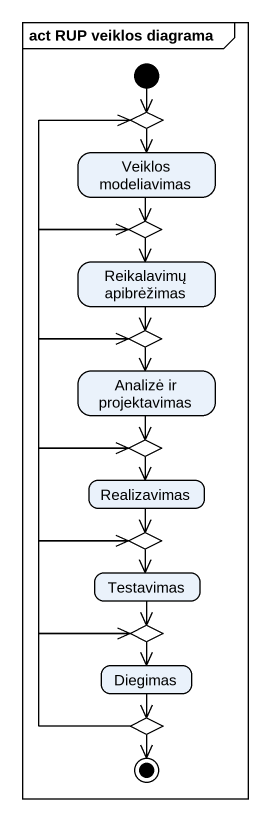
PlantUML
@startuml
mainframe act RUP veiklos diagrama
hide empty description
state "Veiklos modeliavimas" as Veiklos_modeliavimas
state choice1 <<choice>>
state choice2 <<choice>>
state "Reikalavimų apibrėžimas" as Reikalavimų_apibrėžimas
state choice3 <<choice>>
state "Analizė ir projektavimas" as Analizė_ir_projektavimas
state Realizavimas
state choice4 <<choice>>
state choice5 <<choice>>
state Testavimas
state Diegimas
state choice6 <<choice>>
state choice7 <<choice>>
[*] --> choice1
Veiklos_modeliavimas --> choice2
choice1 --> Veiklos_modeliavimas
choice2 -up-> choice1
choice2 --> Reikalavimų_apibrėžimas
Reikalavimų_apibrėžimas --> choice3
choice3 -up-> choice2
choice3 --> Analizė_ir_projektavimas
Analizė_ir_projektavimas --> choice4
Realizavimas --> choice5
choice4 -up-> choice3
choice4 --> Realizavimas
choice5 -up-> choice4
choice5 --> Testavimas
Testavimas --> choice6
Diegimas --> choice7
choice6 -up-> choice5
choice6 --> Diegimas
choice7 -up-> choice6
choice7 --> [*]
@enduml
